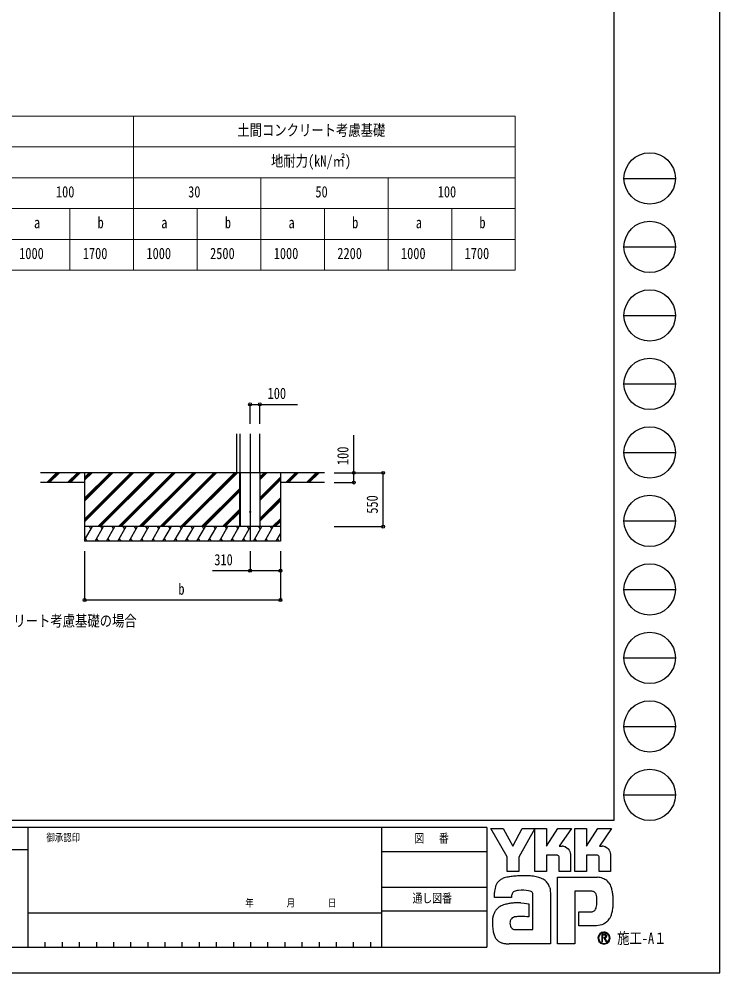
# Model space of a CAD drawing. Units: millimetres, scale not verified. Extents: x -14718 to 14718, y -10395 to 10395.
# Drawn here: x 7558 to 14718, y -10395 to -646 of the extents above; entities that cross this region are included whole.
import ezdxf
from ezdxf.enums import TextEntityAlignment as Align

# ---------------------------------------------------------------- set-up
doc = ezdxf.new("R2010")
doc.units = ezdxf.units.MM
doc.header["$LTSCALE"] = 40
doc.layers.add('0-1_TABLE1', color=7, linetype='Continuous', lineweight=18)
for name, color, linetype in [('0-2_USER1', 3, 'Continuous'), ('0-3_YKK_12', 2, 'Continuous'), ('0-5_YKK_A1', 4, 'Continuous'), ('0-6_YKK_D', 6, 'Continuous'), ('0-7_YKK_ZWAK', 7, 'Continuous')]:
    doc.layers.add(name, color=color, linetype=linetype)
doc.styles.add('ＭＳ ゴシック', font='')
doc.styles.get('ＭＳ ゴシック').set_extended_font_data('MS Gothic')

msp = doc.modelspace()

# ---------------------------------------------------------------- linework, layer by layer
at = {"layer": '0-1_TABLE1'}
for p, q in [((3227.66, -1637.57), (12627.66, -1637.57)), ((4827.66, -1952.57), (12627.66, -1952.57)), ((4827.66, -2267.57), (12627.66, -2267.57)), ((4827.66, -2582.57), (12627.66, -2582.57)), ((8077.66, -2582.57), (8077.66, -3212.57)), ((9377.66, -2582.57), (9377.66, -3212.57)), ((10677.66, -2582.57), (10677.66, -3212.57)), ((11977.66, -2582.57), (11977.66, -3212.57)), ((3227.66, -3212.57), (12627.66, -3212.57))]:
    msp.add_line(p, q, dxfattribs=at)
for points in [[(8727.66, -1637.57), (8727.66, -2897.57), (8727.66, -3212.57)], [(12627.66, -1637.57), (12627.66, -2267.57), (12627.66, -2897.57), (12627.66, -3212.57)], [(10027.66, -2267.57), (10027.66, -2897.57), (10027.66, -3212.57)], [(11327.66, -2267.57), (11327.66, -2897.57), (11327.66, -3212.57)], [(3227.66, -2897.57), (5477.66, -2897.57), (6127.66, -2897.57), (6777.66, -2897.57), (7427.66, -2897.57), (8077.66, -2897.57), (8727.66, -2897.57), (9377.66, -2897.57), (10027.66, -2897.57), (10677.66, -2897.57), (11327.66, -2897.57), (11977.66, -2897.57), (12627.66, -2897.57)]]:
    msp.add_lwpolyline(points, dxfattribs=at)
at = {"layer": '0-3_YKK_12'}
msp.add_line((9917.66, -4883.86), (9917.66, -5983.86), dxfattribs=at)
at = {"layer": '0-5_YKK_A1'}
for p, q in [((9782.66, -5283.86), (9782.66, -4883.86)), ((9817.66, -5283.86), (9817.66, -4883.86)), ((10017.66, -5283.86), (10017.66, -4883.86)), ((10677.66, -5283.86), (7777.66, -5283.86)), ((7941.68, -5283.86), (7841.68, -5383.86)), ((7955.82, -5283.86), (7855.82, -5383.86)), ((7969.96, -5283.86), (7869.96, -5383.86)), ((8153.81, -5283.86), (8053.81, -5383.86)), ((8167.95, -5283.86), (8067.95, -5383.86)), ((8182.1, -5283.86), (8082.1, -5383.86)), ((8227.66, -5283.86), (8227.66, -5983.86)), ((8714.03, -5283.86), (8227.66, -5770.23)), ((8501.9, -5283.86), (8227.66, -5558.1)), ((8289.77, -5283.86), (8227.66, -5345.97)), ((8699.89, -5283.86), (8227.66, -5756.09)), ((8728.17, -5283.86), (8227.66, -5784.37)), ((8487.75, -5283.86), (8227.66, -5543.96)), ((8516.04, -5283.86), (8227.66, -5572.24)), ((8275.62, -5283.86), (8227.66, -5331.82)), ((8303.91, -5283.86), (8227.66, -5360.11)), ((8912.02, -5283.86), (8362.02, -5833.86)), ((8926.16, -5283.86), (8376.16, -5833.86)), ((8940.3, -5283.86), (8390.3, -5833.86)), ((9124.15, -5283.86), (8574.15, -5833.86)), ((9138.29, -5283.86), (8588.29, -5833.86)), ((9152.44, -5283.86), (8602.44, -5833.86)), ((9336.28, -5283.86), (8786.28, -5833.86)), ((9350.43, -5283.86), (8800.43, -5833.86)), ((9364.57, -5283.86), (8814.57, -5833.86)), ((9548.42, -5283.86), (8998.42, -5833.86)), ((9562.56, -5283.86), (9012.56, -5833.86)), ((9576.7, -5283.86), (9026.7, -5833.86)), ((9760.55, -5283.86), (9210.55, -5833.86)), ((9774.69, -5283.86), (9224.69, -5833.86)), ((9788.83, -5283.86), (9238.83, -5833.86)), ((9808.66, -5283.86), (9808.66, -5833.86)), ((9817.66, -5283.86), (9817.66, -5833.86)), ((10017.66, -5283.86), (10017.66, -5833.86)), ((10074.5, -5283.86), (10017.66, -5340.7)), ((10060.36, -5283.86), (10017.66, -5326.56)), ((10088.64, -5283.86), (10017.66, -5354.84)), ((10227.66, -5328.69), (10017.66, -5538.69)), ((10227.66, -5342.83), (10017.66, -5552.83)), ((10227.66, -5356.98), (10017.66, -5566.98)), ((10227.66, -5283.86), (10227.66, -5983.86)), ((10281.99, -5383.86), (10381.99, -5283.86)), ((10296.14, -5383.86), (10396.14, -5283.86)), ((10310.28, -5383.86), (10410.28, -5283.86)), ((10494.13, -5383.86), (10594.13, -5283.86)), ((10508.27, -5383.86), (10608.27, -5283.86)), ((10522.41, -5383.86), (10622.41, -5283.86)), ((8227.66, -5383.86), (7777.66, -5383.86)), ((9808.66, -5447.88), (9422.68, -5833.86)), ((10677.66, -5383.86), (10227.66, -5383.86)), ((9808.66, -5462.02), (9436.82, -5833.86)), ((9808.66, -5476.17), (9450.96, -5833.86)), ((10227.66, -5540.82), (10017.66, -5750.82)), ((10227.66, -5554.97), (10017.66, -5764.97)), ((10227.66, -5569.11), (10017.66, -5779.11)), ((9808.66, -5660.01), (9634.81, -5833.86)), ((9808.66, -5674.15), (9648.95, -5833.86)), ((9808.66, -5688.3), (9663.1, -5833.86)), ((8227.66, -5970.8), (8306.72, -5833.86)), ((10227.66, -5833.86), (8227.66, -5833.86)), ((8291.72, -5859.85), (8276.72, -5833.86)), ((8335.59, -5983.86), (8422.19, -5833.86)), ((8407.19, -5859.84), (8392.19, -5833.86)), ((8451.06, -5983.86), (8537.66, -5833.86)), ((8522.66, -5859.85), (8507.66, -5833.86)), ((8566.53, -5983.86), (8653.13, -5833.86)), ((8638.13, -5859.84), (8623.13, -5833.86)), ((8682, -5983.86), (8768.6, -5833.86)), ((8753.6, -5859.84), (8738.6, -5833.86)), ((8797.47, -5983.86), (8884.07, -5833.86)), ((8869.07, -5859.84), (8854.07, -5833.86)), ((8912.94, -5983.86), (8999.54, -5833.86)), ((8969.54, -5833.86), (8984.54, -5859.84)), ((9028.41, -5983.86), (9115.01, -5833.86)), ((9085.01, -5833.86), (9100.01, -5859.84)), ((9143.88, -5983.86), (9230.48, -5833.86)), ((9200.48, -5833.86), (9215.48, -5859.84)), ((9259.35, -5983.86), (9345.95, -5833.86)), ((9330.95, -5859.84), (9315.95, -5833.86)), ((9374.82, -5983.86), (9461.42, -5833.86)), ((9446.42, -5859.84), (9431.42, -5833.86)), ((9490.29, -5983.86), (9576.89, -5833.86)), ((9546.89, -5833.86), (9561.89, -5859.84)), ((9605.76, -5983.86), (9692.36, -5833.86)), ((9662.36, -5833.86), (9677.36, -5859.84)), ((9721.23, -5983.86), (9807.83, -5833.86)), ((9777.83, -5833.86), (9792.83, -5859.84)), ((10017.66, -5833.86), (9808.66, -5833.86)), ((9836.7, -5983.86), (9923.3, -5833.86)), ((9908.3, -5859.84), (9893.3, -5833.86)), ((9952.17, -5983.86), (10038.77, -5833.86)), ((10023.77, -5859.84), (10008.77, -5833.86)), ((10067.64, -5983.86), (10154.24, -5833.86)), ((10124.24, -5833.86), (10139.24, -5859.84)), ((10227.66, -5752.96), (10146.75, -5833.86)), ((10227.66, -5767.1), (10160.9, -5833.86)), ((10227.66, -5781.24), (10175.04, -5833.86)), ((10183.11, -5983.86), (10227.66, -5906.7)), ((10227.66, -5983.86), (8227.66, -5983.86)), ((8235.12, -5957.88), (8250.11, -5983.86)), ((8350.59, -5957.88), (8365.59, -5983.86)), ((8466.06, -5957.88), (8481.06, -5983.86)), ((8581.53, -5957.88), (8596.53, -5983.86)), ((8697, -5957.88), (8712, -5983.86)), ((8812.47, -5957.88), (8827.47, -5983.86)), ((8927.94, -5957.88), (8942.94, -5983.86)), ((9043.41, -5957.88), (9058.41, -5983.86)), ((9158.88, -5957.88), (9173.88, -5983.86)), ((9274.35, -5957.88), (9289.35, -5983.86)), ((9389.82, -5957.88), (9404.82, -5983.86)), ((9505.29, -5957.88), (9520.29, -5983.86)), ((9620.76, -5957.88), (9635.76, -5983.86)), ((9736.23, -5957.88), (9751.23, -5983.86)), ((9851.7, -5957.88), (9866.7, -5983.86)), ((9967.17, -5957.88), (9982.17, -5983.86)), ((10082.64, -5957.88), (10097.64, -5983.86)), ((10198.11, -5957.88), (10213.11, -5983.86))]:
    msp.add_line(p, q, dxfattribs=at)
msp.add_circle((9917.66, -5683.86), 4.5, dxfattribs=at)
at = {"layer": '0-6_YKK_D'}
for p, q in [((9917.66, -4783.86), (9917.66, -4582.86)), ((10017.66, -4783.86), (10017.66, -4582.86)), ((10777.66, -5283.86), (11278.66, -5283.86)), ((10777.66, -5283.86), (10978.66, -5283.86)), ((11277.66, -5833.86), (11277.66, -5283.86)), ((10777.66, -5383.86), (10978.66, -5383.86)), ((10777.66, -5833.86), (11278.66, -5833.86)), ((8227.66, -6083.86), (8227.66, -6584.86)), ((9917.66, -6083.86), (9917.66, -6284.86)), ((10227.66, -6083.86), (10227.66, -6284.86)), ((10227.66, -6083.86), (10227.66, -6584.86)), ((10227.66, -6583.86), (8227.66, -6583.86))]:
    msp.add_line(p, q, dxfattribs=at)
for points in [[(9917.66, -4583.86), (10017.66, -4583.86), (10402.76, -4583.86)], [(10977.66, -5383.86), (10977.66, -5283.86), (10977.66, -4898.76)], [(10227.66, -6283.86), (9917.66, -6283.86), (9532.56, -6283.86)]]:
    msp.add_lwpolyline(points, dxfattribs=at)
for centre in [(9917.66, -4583.86), (10017.66, -4583.86), (10977.66, -5283.86), (11277.66, -5283.86), (10977.66, -5383.86), (11277.66, -5833.86), (9917.66, -6283.86), (10227.66, -6283.86), (8227.66, -6583.86), (10227.66, -6583.86)]:
    msp.add_circle(centre, 14.88, dxfattribs=at)
at = {"layer": '0-7_YKK_ZWAK'}
for p, q in [((13632.57, 9712.5), (13632.57, -8837.5)), ((13737.57, -2275), (14262.57, -2275)), ((13737.57, -2975), (14262.57, -2975)), ((13737.57, -3675), (14262.57, -3675)), ((13737.57, -4375), (14262.57, -4375)), ((13737.57, -5075), (14262.57, -5075)), ((13737.57, -5775), (14262.57, -5775)), ((13737.57, -6475), (14262.57, -6475)), ((13737.57, -7175), (14262.57, -7175)), ((13737.57, -7875), (14262.57, -7875)), ((13737.57, -8575), (14262.57, -8575)), ((13632.57, -8837.5), (-13667.43, -8837.5)), ((7647.57, -8907.5), (6947.57, -8907.5)), ((11261.32, -8907.5), (7647.57, -8907.5)), ((7647.57, -8907.5), (7647.57, -10132.5)), ((11261.32, -8907.5), (11261.32, -10132.5)), ((12337.57, -8907.5), (11261.32, -8907.5)), ((12337.57, -8907.5), (12337.57, -10132.5)), ((6947.57, -9135), (7647.57, -9135)), ((11261.32, -9152.5), (12337.57, -9152.5)), ((11261.32, -9520), (12337.57, -9520)), ((7647.57, -9782.5), (11261.32, -9782.5)), ((12337.57, -9765), (11261.32, -9765)), ((13577.08, -9995.02), (13577.08, -9995.02)), ((6947.57, -10132.5), (7647.57, -10132.5)), ((7647.57, -10132.5), (11261.32, -10132.5)), ((7822.57, -10080), (7822.57, -10132.5)), ((7997.57, -10080), (7997.57, -10132.5)), ((8172.57, -10080), (8172.57, -10132.5)), ((8347.57, -10080), (8347.57, -10132.5)), ((8522.57, -10080), (8522.57, -10132.5)), ((8697.57, -10080), (8697.57, -10132.5)), ((8872.57, -10080), (8872.57, -10132.5)), ((9047.57, -10080), (9047.57, -10132.5)), ((9222.57, -10080), (9222.57, -10132.5)), ((9397.57, -10080), (9397.57, -10132.5)), ((9572.57, -10080), (9572.57, -10132.5)), ((9747.57, -10080), (9747.57, -10132.5)), ((9922.57, -10080), (9922.57, -10132.5)), ((10097.57, -10080), (10097.57, -10132.5)), ((10272.57, -10080), (10272.57, -10132.5)), ((10447.57, -10080), (10447.57, -10132.5)), ((10622.57, -10080), (10622.57, -10132.5)), ((10797.57, -10080), (10797.57, -10132.5)), ((10972.57, -10080), (10972.57, -10132.5)), ((11147.57, -10080), (11147.57, -10132.5)), ((11261.32, -10132.5), (12337.57, -10132.5)), ((13533.36, -10093.93), (13533.36, -10093.93))]:
    msp.add_line(p, q, dxfattribs=at)
for points in [[(-14717.5, -10395), (14717.5, -10395), (14717.5, 10395), (-14717.5, 10395)], [(12376.07, -8918), (12504.91, -8918), (12601.65, -9100.35), (12698.14, -8918), (12827.07, -8918), (12661.85, -9211.97), (12661.85, -9359.47), (12544.34, -9359.47), (12544.34, -9208)]]:
    msp.add_lwpolyline(points, close=True, dxfattribs=at)
for points in [[(13056.91, -9193.13), (12945.69, -9193.13), (12945.69, -9359.34), (12827.2, -9359.34), (12827.2, -8918), (12945.69, -8918), (12945.69, -9098.55), (13062.24, -8918), (13201.44, -8918), (13076.56, -9100.74), (13080.98, -9100.74), (13085.87, -9100.74), (13090.88, -9100.74), (13095.71, -9100.74), (13100.03, -9100.74), (13103.51, -9100.74), (13105.84, -9100.74), (13106.68, -9100.74)], [(13466.29, -9193.13), (13355.19, -9193.13), (13355.19, -9359.47), (13236.64, -9359.47), (13236.64, -8918), (13355.19, -8918), (13355.19, -9098.55), (13471.61, -8918), (13610.81, -8918), (13485.93, -9100.74), (13490.4, -9100.74), (13495.31, -9100.74), (13500.33, -9100.74), (13505.15, -9100.74), (13509.45, -9100.74), (13512.91, -9100.74), (13515.22, -9100.74), (13516.06, -9100.74)], [(13140.77, -9107.75), (13154.92, -9115.83), (13166.9, -9126.37), (13176.54, -9138.92), (13183.64, -9153.02), (13188.04, -9168.24), (13189.54, -9184.12), (13189.54, -9359.76), (13073.94, -9359.76), (13073.94, -9209.93)], [(13550.19, -9107.75), (13564.38, -9115.83), (13576.41, -9126.37), (13586.09, -9138.92), (13593.24, -9153.02), (13597.66, -9168.24), (13599.18, -9184.12), (13599.18, -9359.47), (13483.31, -9359.47), (13483.31, -9209.93)], [(13401.04, -9560.27), (13234.18, -9560.27), (13234.18, -10097.5), (13059.31, -10097.5), (13059.31, -9417.77), (13465.73, -9417.77)], [(12976.98, -9517.08), (12981.95, -9537.16), (12984.76, -9558.65), (12985.65, -9581.55), (12985.65, -10097.5), (12563.43, -10097.5)], [(12790.36, -9562.44), (12779.46, -9558.16), (12762.03, -9554.53), (12739.79, -9551.86), (12714.48, -9550.43), (12687.79, -9550.54), (12661.47, -9552.49)], [(13575.5, -9465.79), (13586.9, -9480.19), (13595.45, -9494.13), (13601.41, -9506.75)], [(12616.79, -9563.09), (12608.65, -9567.67), (12602.31, -9573.26), (12597.51, -9579.79), (12594.02, -9587.18), (12591.62, -9595.36), (12590.06, -9604.24), (12589.12, -9613.76), (12588.55, -9623.84), (12413.61, -9624.26), (12414.12, -9600.33), (12415.09, -9573.45)], [(12683.81, -9679.35), (12716.93, -9681.53), (12742.96, -9684.45), (12759.99, -9687.18), (12766.09, -9688.81), (12766.09, -9822.65), (12746.73, -9820.61), (12725.5, -9819.46), (12703.76, -9819.02), (12682.9, -9819.08), (12664.29, -9819.47), (12649.29, -9819.98), (12639.29, -9820.43), (12635.65, -9820.62), (12620.52, -9823.39), (12607.47, -9827.72), (12596.51, -9833.64), (12587.63, -9841.19), (12580.84, -9850.39), (12576.14, -9861.27), (12573.53, -9873.85), (12573, -9888.17), (12574.67, -9903.91), (12578.01, -9916.93), (12582.82, -9927.46), (12588.89, -9935.76), (12596.01, -9942.08), (12603.97, -9946.67), (12612.56, -9949.77), (12621.56, -9951.63), (12807.42, -9951.63), (12807.42, -9607.76), (12807.47, -9600.94), (12807.12, -9594.28), (12806.24, -9587.85), (12804.75, -9581.76), (12802.52, -9576.09), (12799.45, -9570.92), (12795.43, -9566.34), (12790.36, -9562.44)], [(13460.39, -9663.49), (13460.17, -9641.21), (13459.11, -9621.14), (13456.6, -9603.52), (13452.03, -9588.57)], [(13560.97, -9873.4), (13544.82, -9885.95), (13528.01, -9895.82), (13510.64, -9903.18), (13492.85, -9908.22), (13474.77, -9911.11), (13456.52, -9912.03), (13276.76, -9912.03), (13276.76, -9770.82), (13378.13, -9770.82), (13396.82, -9770.56), (13413.25, -9768.97), (13427.35, -9764.83)], [(13561.12, -10019.09), (13561.04, -10017.04), (13560.78, -10015.06), (13560.36, -10013.17), (13559.77, -10011.36), (13559.01, -10009.64), (13558.09, -10008.03), (13557.02, -10006.53), (13555.78, -10005.14), (13554.16, -10003.71), (13552.36, -10002.46), (13550.39, -10001.4), (13548.26, -10000.52), (13545.97, -9999.84), (13543.54, -9999.35), (13540.97, -9999.05), (13538.27, -9998.95), (13511.74, -9998.95), (13511.74, -10076.99), (13519.76, -10076.99), (13519.76, -10006.91), (13538.27, -10006.91), (13540.18, -10006.97), (13541.98, -10007.16), (13543.66, -10007.47), (13545.22, -10007.9), (13546.65, -10008.45), (13547.95, -10009.11), (13549.11, -10009.89), (13550.13, -10010.78)], [(13553.26, -10019.09), (13552.77, -10022.84), (13551.43, -10025.8), (13549.41, -10028.05), (13546.91, -10029.69), (13544.1, -10030.8), (13541.17, -10031.49), (13538.29, -10031.84), (13535.65, -10031.93), (13528.71, -10031.93), (13532.21, -10037.89), (13555.13, -10077.25), (13564.3, -10077.25), (13542.2, -10039.37), (13544.27, -10038.96), (13546.24, -10038.43), (13548.12, -10037.8), (13549.88, -10037.06), (13551.54, -10036.21), (13553.08, -10035.25), (13554.49, -10034.19), (13555.78, -10033.01)]]:
    msp.add_lwpolyline(points, dxfattribs=at)
for centre in [(14000.07, -2275), (14000.07, -2975), (14000.07, -3675), (14000.07, -4375), (14000.07, -5075), (14000.07, -5775), (14000.07, -6475), (14000.07, -7175), (14000.07, -7875), (14000.07, -8575)]:
    msp.add_circle(centre, 262.5, dxfattribs=at)
for centre, radius, start, end in [((13106.86, -9188.16), 87.42, 78.26798, 90.11215), ((13108.11, -9181.8), 80.94, 66.19963, 78.22058), ((13516.23, -9188.32), 87.58, 78.27851, 90.10826), ((13517.43, -9182.18), 81.32, 66.2483, 78.23226), ((13057.53, -9209.53), 16.41, 358.57817, 92.1683), ((13466.98, -9209.45), 16.33, 358.29941, 92.43455), ((12547.26, -9548.03), 126.64, 122.60463, 137.83438), ((12564, -9575.11), 158.47, 108.37421, 122.42809), ((12590.52, -9669.42), 256.38, 100.93159, 107.35499), ((12677.19, -10089.86), 685.64, 97.86054, 101.37938), ((12717.87, -10372.53), 971.23, 94.90201, 97.9576), ((12720.64, -10395.16), 994, 91.6169, 94.94971), ((12716.79, -10234.21), 833.01, 87.51794, 91.66439), ((12727.61, -10002.22), 600.77, 81.92631, 87.59083), ((12759.56, -9783.31), 379.54, 73.67137, 82.05943), ((12806.94, -9624.71), 214.03, 60.60528, 73.9085), ((12826.34, -9586.03), 170.81, 52.17347, 59.90542), ((12843.69, -9563.57), 142.43, 43.55042, 52.14561), ((13459.09, -9604.75), 187.09, 78.73198, 87.96551), ((13464.58, -9576.69), 158.51, 69.03034, 78.69541), ((13469.69, -9563.05), 143.94, 59.39484, 68.9885), ((13472.06, -9558.9), 139.16, 50.3012, 59.3616), ((13471.19, -9559.88), 140.47, 42.05209, 50.28551), ((12732.32, -9591.6), 317.75, 171.55622, 176.72493), ((12624.64, -9575.53), 208.88, 163.48385, 171.57982), ((12570.62, -9559.51), 152.53, 152.2125, 163.4865), ((12547.28, -9547.44), 126.25, 138.03852, 152.12015), ((12685.98, -9771.98), 220.85, 96.37207, 102.75341), ((12853.25, -9554.33), 129.14, 34.48659, 43.50182), ((12853.31, -9554.13), 128.97, 25.58915, 34.43128), ((12841.84, -9559.51), 141.65, 17.43089, 25.54591), ((13401.82, -9599.84), 220.22, 14.76267, 25.00486), ((13266.76, -9636.65), 360.21, 7.9139, 14.95041), ((12662.97, -9672.7), 118.94, 102.4979, 112.84632), ((13402, -9646.04), 85.77, 77.94572, 90.63794), ((13409.45, -9611.06), 50.01, 60.20991, 77.92418), ((13414.28, -9601.97), 39.72, 39.8078, 59.75378), ((13407.49, -9607.16), 48.26, 22.65544, 39.38165), ((13131.85, -9656.27), 496.54, 2.54376, 8.01251), ((13054.52, -9660.34), 573.97, 357.76419, 2.60674), ((12542.16, -9840.7), 142.67, 130.60221, 141.94427), ((12550.56, -9850.8), 155.81, 120.60724, 130.53081), ((12567.15, -9879.01), 188.53, 112.58838, 120.58162), ((12589.48, -9932.65), 246.63, 106.61303, 112.59024), ((12624.58, -10050.65), 369.75, 99.87193, 106.59825), ((12644.25, -10161.45), 482.28, 94.78469, 99.91711), ((12653.83, -10271.7), 592.94, 90.80099, 94.81812), ((12655.28, -10353.79), 675.05, 87.57779, 90.82714), ((13405.52, -9723.15), 47.6, 314.78099, 333.92928), ((13370.17, -9705.98), 86.9, 334.00676, 347.34989), ((13273.74, -9683.65), 185.88, 347.14308, 355.40008), ((13062.71, -9665.52), 397.69, 355.2339, 0.29193), ((13192.02, -9676.77), 435.46, 347.15166, 352.97565), ((13076.59, -9661.76), 551.86, 352.8937, 357.82206), ((12631.44, -9872.43), 238.02, 164.97537, 174.56739), ((12573.6, -9857.01), 178.16, 153.89178, 164.94341), ((12547.25, -9844.34), 148.92, 142.04688, 153.80771), ((13411.02, -9728), 40.29, 293.91672, 314.09376), ((13423.95, -9724), 202.9, 318.67367, 325.29112), ((13476.26, -9762.99), 137.72, 326.23251, 339.61931), ((13346.92, -9712.91), 276.41, 339.22498, 347.31457), ((12733.47, -9882.2), 340.51, 174.55588, 182.47272), ((12923.74, -9879.21), 530.77, 181.90948, 187.89042), ((13444.3, -9741.85), 175.83, 311.57033, 318.66243), ((12700.42, -9910.62), 305.25, 187.80471, 196.36971), ((12582.52, -9945.45), 182.31, 196.3102, 208.20993), ((12531.17, -9972.78), 124.15, 208.29777, 223.35561), ((13533.08, -10038.73), 61.37, 179.86065, 225.14399), ((13533.46, -10038.66), 61.74, 90.09157, 179.92363), ((13533.07, -10038.46), 54.9, 134.8007, 180.12175), ((13532.85, -10038.82), 54.68, 179.75513, 225.29722), ((13533.23, -10038.15), 54.8, 89.86602, 135.149), ((13533.45, -10038.55), 61.63, 44.93442, 90.08536), ((13533.47, -10038.57), 55.21, 45.03108, 90.11509), ((13533.27, -10038.49), 55.44, 270.09072, 359.90926), ((13541.53, -10018.76), 11.73, 358.3894, 42.86139), ((13541.76, -10019.65), 19.37, 316.37674, 1.6565), ((13533.51, -10038.59), 55.2, 0.00643, 45.07115), ((13533.94, -10038.36), 61.15, 359.78949, 45.13288), ((13533.79, -10038.83), 61.3, 314.92572, 0.23508), ((12519.59, -9982.97), 108.73, 223.64205, 239.63663), ((12529.2, -9965.48), 128.68, 239.8785, 253.65355), ((12546.8, -9905.03), 191.64, 253.69102, 263.74909), ((12561.7, -9772.34), 325.16, 263.68487, 270.30455), ((13533.37, -10038.74), 61.57, 224.94536, 269.98445), ((13533.25, -10039.31), 54.62, 224.62822, 270.10973), ((13533.37, -10038.43), 61.88, 269.98802, 314.93777)]:
    msp.add_arc(centre, radius, start, end, dxfattribs=at)

# ---------------------------------------------------------------- texts
at = {"layer": '0-1_TABLE1', "style": 'ＭＳ ゴシック', "width": 0.8}
for s, p in [('土間コンクリート考慮基礎', (9787.26, -1873.82)), ('地耐力(kN/㎡)', (10131.66, -2188.82)), ('100', (7934.86, -2503.82)), ('30', (9285.26, -2503.82)), ('50', (10585.26, -2503.82)), ('100', (11834.86, -2503.82)), ('a', (7710.66, -2818.82)), ('b', (8360.66, -2818.82)), ('a', (9010.66, -2818.82)), ('b', (9660.66, -2818.82)), ('a', (10310.66, -2818.82)), ('b', (10960.66, -2818.82)), ('a', (11610.66, -2818.82)), ('b', (12260.66, -2818.82)), ('1000', (7559.46, -3133.82)), ('1700', (8209.46, -3133.82)), ('1000', (8859.46, -3133.82)), ('2500', (9509.46, -3133.82)), ('1000', (10159.46, -3133.82)), ('2200', (10809.46, -3133.82)), ('1000', (11459.46, -3133.82)), ('1700', (12109.46, -3133.82))]:
    msp.add_text(s, height=115.5, dxfattribs=at).set_placement(p, align=Align.BOTTOM_LEFT)
at = {"layer": '0-2_USER1', "style": 'ＭＳ ゴシック', "width": 0.8}
msp.add_text('土間コンクリート考慮基礎の場合', height=115.5, dxfattribs=at).set_placement((6869.59, -6888.86), align=Align.BOTTOM_LEFT)
at = {"layer": '0-6_YKK_D', "style": 'ＭＳ ゴシック', "width": 0.8}
for s, p in [('100', (10097.16, -4563.86)), ('310', (9552.56, -6263.86)), ('b', (9185.66, -6563.86))]:
    msp.add_text(s, height=115.5, dxfattribs=at).set_placement(p, align=Align.BOTTOM_LEFT)
for s, p in [('100', (10957.66, -5204.36)), ('550', (11257.66, -5701.66))]:
    msp.add_text(s, height=115.5, rotation=90, dxfattribs=at).set_placement(p, align=Align.BOTTOM_LEFT)
at = {"layer": '0-7_YKK_ZWAK', "style": 'ＭＳ ゴシック', "width": 0.8}
for s, height, p in [('御承認印', 76.98, (7836.98, -9073.75)), ('図\u3000 番', 89.81, (11596.91, -9091.25)), ('年        月        日', 76.98, (9869.67, -9741.25)), ('通し図番', 89.81, (11577.31, -9703.75)), ('施工-A１', 115.5, (13667.57, -10132.5))]:
    msp.add_text(s, height=height, dxfattribs=at).set_placement(p, align=Align.BOTTOM_LEFT)

doc.saveas('drawing.dxf')
